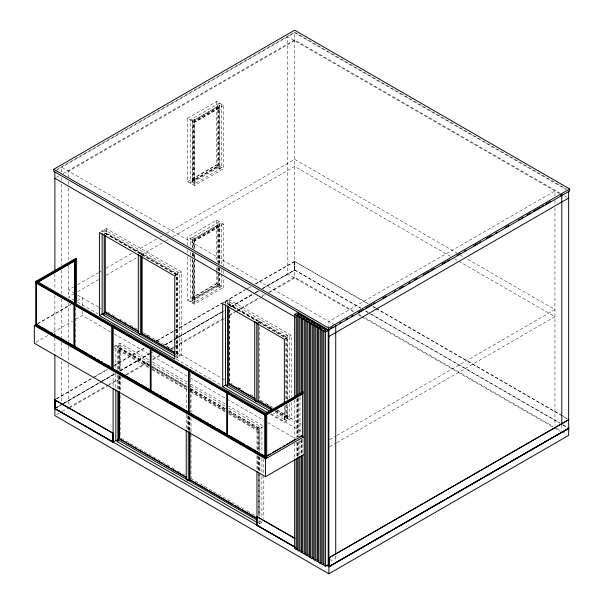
<?xml version="1.0" encoding="UTF-8"?>
<svg xmlns="http://www.w3.org/2000/svg" width="604" height="604" viewBox="0 0 604 604"><rect width="100%" height="100%" fill="white"/><g stroke="black" fill="none" stroke-linecap="round" stroke-linejoin="round"><path stroke-width="0.45" stroke-dasharray="3.02 2.27" d="M56.95 169.407L294.639 32.178L566.401 189.082M55.696 170.721L294.639 32.767L566.197 189.55M56.512 177.365L58.958 175.953M63.035 173.605L294.639 39.887L560.482 193.378M294.639 40.679L68.584 171.189L68.584 176.844M187.602 118.293L216.715 101.487L223.563 105.443L223.563 168.72L194.45 185.526L187.602 181.578L187.602 118.293L194.624 122.348L219.629 107.912L217.402 106.629L192.397 121.064M223.563 105.443L194.45 122.25L194.45 185.526M100.928 231.611L106.259 228.538L181.608 272.042L181.608 355.092L176.285 358.172M187.602 181.578L216.715 164.764L223.563 168.72M192.057 179.396L217.062 164.96L217.062 167.338L192.057 181.774L192.057 179.396L194.964 181.079L219.969 166.644L219.969 169.014L194.964 183.45L192.057 181.774M74.292 286.538L68.584 289.837L74.292 293.136M77.561 284.658L97.961 272.88M98.777 272.404L101.223 270.992M106.123 268.168L132.238 253.091M135.5 251.204L156.723 238.958M159.984 237.07L162.431 235.658M166.515 233.303L294.639 159.328L457.017 253.076M139.652 253.65L141.026 252.857L141.026 254.737M74.292 293.657L68.584 296.957L74.292 300.256M77.561 291.777L99.592 279.056M106.123 275.288L137.131 257.38M141.215 255.024L164.877 241.358M165.692 240.89L168.146 239.478M173.038 236.647L294.639 166.447L450.493 256.428M141.026 255.235L143.08 254.042L143.08 255.922M37.584 323.555L70.902 304.318M77.41 300.566L82.28 297.749L82.28 306.175M187.602 245.315L187.602 236.942L216.715 220.135L223.563 224.092L223.563 265.964M37.486 324.091L71.151 304.65M192.397 239.713L217.402 225.277L219.629 226.56L194.624 240.996L187.602 236.942M223.563 224.092L194.45 240.898L194.45 249.271M35.961 342.294L48.146 335.25M53.024 332.434L72.533 321.177M75.779 319.297L82.28 315.545L110.879 332.057M175.447 275.303L177.674 274.02L106.432 232.887L104.205 234.171L104.205 232.095L106.432 230.811L106.432 234.541M175.522 275.552L181.608 272.042M187.602 256.481L187.602 300.218L216.715 283.412L223.563 287.368L223.563 278.059M192.057 298.044L217.062 283.608L217.062 285.986L192.057 300.422L192.057 298.044L194.964 299.727L219.969 285.292L219.969 287.663L194.964 302.098L192.057 300.422M113.869 346.749L119.962 343.231L149.218 360.12M187.602 300.218L194.45 304.174L223.563 287.368M56.346 398.746L92.223 378.029M93.039 377.56L107.716 369.082M114.239 365.314L145.232 347.428M156.647 340.837L173.771 330.947M174.586 330.479L244.718 289.988M245.534 289.512L250.426 286.689M255.318 283.865L294.737 261.426L294.737 270.124L262.936 288.486M368.198 303.638L294.533 261.426L367.927 303.797M56.617 398.904L94.126 377.243M94.941 376.775L107.995 369.24M113.703 365.948L145.504 347.587M156.919 340.996L244.998 290.147M248.259 288.259L250.705 286.847M255.598 284.023L294.737 261.426M224.235 302.8L229.558 299.727L291.211 335.318L291.211 396.911M228.244 304.929L229.731 304.076L287.27 337.296L285.043 338.58L285.043 336.503L287.27 335.22L287.27 399.606M55.53 407.919L62.869 403.676M63.684 403.208L101.193 381.554M102.008 381.079L115.054 373.544M119.947 370.72L149.309 353.77M164.801 344.824L175.402 338.708M176.217 338.232L222.702 311.4M230.856 306.689L252.057 294.45M255.318 292.57L258.58 290.683M262.664 288.327L294.465 269.965L360.694 308.206M54.881 408.485L61.404 404.718M62.22 404.25L99.736 382.589M100.09 382.385L115.228 373.649M120.12 370.818L149.868 353.65M150.683 353.174L153.137 351.762M164.56 345.163L221.245 312.442M221.683 312.185L224.507 310.554M230.66 307.006L252.698 294.284M253.514 293.808L259.222 290.509M262.491 288.629L294.805 269.965L360.86 308.1M56.617 407.602L63.141 403.834M63.956 403.366L101.472 381.713M102.287 381.237L115.334 373.702M120.226 370.879L149.581 353.929M165.073 344.982L222.974 311.558M231.128 306.847L252.336 294.609M255.598 292.721L258.859 290.841M56.512 414.661L61.404 411.837M62.22 411.369L68.743 407.602M69.558 407.134L107.889 385.005M108.705 384.529L120.936 377.47M125.828 374.646L149.482 360.988M152.744 359.108L159.267 355.341M170.683 348.75L222.876 318.618M229.399 314.85L235.922 311.083M236.738 310.615L258.754 297.9M262.015 296.02L264.461 294.609M268.538 292.253L294.639 277.183L354.986 312.026M69.4 408.017L106.938 386.341M107.754 385.873L122.446 377.387M126.523 375.031L149.377 361.841M152.638 359.954L159.984 355.718M171.408 349.12L173.854 347.708M174.669 347.24L221.192 320.377M222.008 319.909L224.454 318.497M229.346 315.666L235.062 312.374M235.877 311.898L259.546 298.233M260.362 297.764L265.254 294.941M269.339 292.585L294.639 277.976L294.639 32.767M175.832 353.982L178.014 352.721L178.014 354.797L175.832 356.058M256.104 320.883L257.478 320.09L257.478 321.97M257.478 322.468L259.531 321.275L259.531 323.155M285.126 338.836L291.211 335.318M228.516 413.816L256.964 430.237L263.812 426.281L228.863 406.107M274.979 412.064L284.703 417.681L287.617 415.997L287.617 418.074L284.703 419.757L273.355 413.204M270.569 414.367L284.363 422.324L291.211 418.368L291.211 402.506M329.701 439.652L336.232 435.884M337.047 435.409L554.94 309.61L466.809 258.731M329.701 446.771L336.232 443.004M337.047 442.528L554.94 316.73L458.655 261.139M258.029 522.166L260.211 520.905L258.58 519.961M259.244 523.834L263.05 521.637M564.559 195.734L567.013 197.146M559.508 193.605L287.783 36.723L287.783 274.02L353.023 311.687M460.286 254.963L463.547 256.851M454.57 258.784L457.84 260.671M217.062 167.338L219.969 169.014M373.091 306.462L375.537 307.874M376.352 308.35L560.655 414.752M561.471 415.227L567.179 418.519M372.819 306.621L375.265 308.032M376.081 308.508L566.907 418.678M365.752 310.932L368.198 312.344M371.46 314.223L559.84 422.981M563.102 424.869L567.179 427.217M365.48 311.09L559.666 423.079M562.83 425.027L568.538 428.319M358.248 313.906L361.509 315.794M364.771 317.674L553.143 426.432M556.405 428.319L561.297 431.143M562.113 431.611L567.013 434.435M358.731 314.978L361.177 316.398M361.992 316.866L553.634 427.511M554.449 427.979L560.27 431.339M334.978 324.99L61.736 167.232L61.736 171.944M217.062 285.986L219.969 287.663M105.572 233.386L140.166 253.355M228.878 304.567L256.617 320.588M141.985 254.677L176.572 274.654L176.572 353.551M258.437 321.909L286.175 337.93L286.175 398.98M105.3 233.537L139.894 253.514M228.599 304.726L256.345 320.747M141.706 254.835L176.3 274.812L176.3 353.71M258.157 322.068L285.903 338.089L285.903 400.082M107.58 312.057L114.866 316.262M119.728 319.071L127.014 323.276M130.253 325.148L137.538 329.354M143.201 332.623L161.011 342.906M161.819 343.374L172.344 349.452M175.583 351.317L178.014 352.721M230.887 383.246L232.502 384.182M238.18 387.458L243.042 390.267M250.335 394.472L253.574 396.345M260.868 400.558L273.031 407.579M277.077 409.92L287.617 415.997M77.561 295.024L97.961 306.802M98.618 307.179L101.223 308.682M146.1 334.593L150.185 336.949M155.892 340.248L160.543 342.929M167.24 346.802L172.215 349.671M175.938 351.822L221.177 377.938M221.978 378.398L224.439 379.818M238.308 387.828L241.585 389.723M260.339 400.55L262.008 401.509M266.87 404.318L271.808 407.171M276.715 410.003L301.222 424.151M275.567 410.705L286.175 416.828L286.175 404.62M275.296 410.863L285.903 416.986L285.903 405.714M175.583 353.393L178.014 354.797M275.462 411.06L287.617 418.074M176.126 356.677L177.5 357.47L177.5 274.412L102.152 230.909L102.152 232.774M77.561 302.143L97.961 313.914M176.292 359.146L221.177 385.058M270.954 413.793L301.139 431.226M114.141 333.937L149.271 354.223M152.54 356.111L186.847 375.914M190.117 377.802L226.062 398.557M226.877 399.025L263.638 420.248M267.723 422.611L295.499 438.647M299.584 441.003L302.853 442.891M152.465 362L187.414 382.173M190.668 384.053L225.609 404.227M149.55 362.491L118.074 344.318L118.074 369.693M152.82 364.378L187.142 384.189M190.411 386.077L225.549 406.364M228.818 408.251L261.925 427.368L261.925 452.743M149.55 364.861L120.128 347.874L117.901 349.165L151.408 368.508M152.82 366.749L187.142 386.568M190.411 388.455L225.549 408.742M228.818 410.629L259.871 428.553M149.777 365.186L115.847 345.601L115.847 368.161M150.592 365.662L187.368 386.892M190.637 388.78L225.775 409.067M229.044 410.954L259.697 428.651L259.697 451.211M149.241 365.669L119.275 348.372L119.275 370.916M152.48 367.542L187.308 387.647M189.935 389.444L225.571 410.018M228.81 411.89L258.776 429.187L258.776 450.795M149.777 366.296L119.003 348.531L119.003 371.075M150.585 366.764L187.036 387.806M189.656 389.603L226.107 410.644M226.915 411.113L258.504 429.346L258.504 450.954M152.223 368.976L187.368 389.263M190.637 391.15L225.775 411.437M229.044 413.325L257.644 429.844M113.922 347.655L151.31 369.24M152.117 369.708L187.066 389.882M190.32 391.762L227.7 413.347M121.291 438.323L174.405 468.991M177.674 470.878L181.766 473.234M182.582 473.71L185.028 475.121M190.751 478.428L246.319 510.508M247.142 510.984L256.126 516.171M329.648 559.213L334.216 561.848M259.871 521.101L261.925 522.286M258.331 522.785L259.697 523.57L259.697 519.817M561.788 424.68L561.788 430.335M554.94 195.673L554.94 190.962L328.886 321.479L328.886 327.126M554.94 200.385L554.94 204.152M554.94 207.912L554.94 425.435M335.733 556.133L335.733 560.844M302.702 439.025L302.702 454.072M301.577 439.319L301.577 454.367M301.502 439.621L301.502 454.661M300.037 397.054L299.962 434.971M299.962 440.61L299.962 455.65M298.837 397.651L298.92 436.843M298.92 441.547L298.837 455.945M298.059 398.889L298.059 437.439M298.059 442.143L298.059 456.246M297.379 398.338L297.379 436.896M297.379 442.536L297.379 456.639M297.296 398.64L297.296 437.19M297.296 442.83L297.296 456.934M296.179 398.934L296.179 437.485M296.179 442.188L296.179 457.228M294.805 261.268L294.805 269.965M294.639 399.924L294.639 438.474M294.639 443.177L294.639 458.225M294.465 261.268L294.465 269.965M289.324 397.998L289.324 336.405L227.678 300.815L227.678 305.481M289.324 403.593L289.324 419.463L287.27 418.27L287.27 404.272M287.104 399.282L287.104 337.689L225.451 302.098L225.451 303.963M287.104 404.884L287.104 420.746L285.043 419.561L285.043 405.563M284.703 417.681L284.703 419.757M284.363 406.462L284.363 422.324M263.812 459.176L263.812 474.208M263.812 475.152L263.812 518.383M261.925 458.383L261.925 472.479M261.925 476.239L261.925 517.59M259.871 451.558L259.871 426.182L257.644 427.466L257.644 450.025M259.871 457.198L259.871 474.11M259.871 475.054L259.871 516.405M259.697 456.851L259.697 471.883M259.697 472.826L259.697 516.058M259.531 326.915L259.531 399.236M258.776 456.428L258.776 471.46M258.776 472.396L258.776 515.605M258.504 456.586L258.504 470.675M258.504 474.434L258.504 515.763M257.644 455.665L257.644 470.697M256.964 430.237L256.964 449.972M256.964 455.612L256.964 470.644M229.731 305.73L229.731 302L227.504 303.284L227.504 305.36M229.731 309.467L229.731 384.121M229.558 299.727L229.558 305.322M229.558 309.988L229.558 381.841M223.563 270.615L223.563 274.337M221.683 263.948L221.683 223.004L192.57 239.811L192.57 248.184M221.683 269.527L221.683 273.25M221.683 274.186L221.683 286.281L219.629 287.466L219.629 274.442M219.629 263.269L219.629 224.19L217.402 222.906L217.402 261.985M219.629 267.927L219.629 273.506M219.456 263.593L219.456 221.713L190.343 238.527L190.343 246.9M219.456 268.244L219.456 271.966M219.456 272.895L219.456 284.997L217.402 286.183L217.402 273.151M218.633 263.155L218.633 225.987L193.635 240.422L193.635 248.788M218.633 267.798L218.633 270.584M218.633 274.299L218.633 284.522L193.635 298.957L193.635 260.86M218.361 263.925L218.361 225.828L193.356 240.264L193.356 248.629M218.361 267.64L218.361 271.355M218.361 272.283L218.361 284.363L193.356 298.799L193.356 260.702M217.402 267.572L217.402 272.223M216.715 101.487L216.715 164.764M216.715 220.135L216.715 262.008M216.715 267.595L216.715 270.388M216.715 271.317L216.715 283.412M194.964 181.079L194.964 183.45M194.964 299.727L194.964 302.098M194.624 248.863L194.624 238.625L192.397 237.342L192.397 247.572M194.624 254.443L194.624 259.093M194.624 260.03L194.624 301.902L192.57 303.087L192.57 257.493M194.45 254.858L194.45 257.651M194.45 258.58L194.45 304.174M193.635 253.431L193.635 257.145M193.356 253.272L193.356 256.987M192.57 252.834L192.57 256.557M192.397 253.159L192.397 257.81M192.397 258.738L192.397 300.618L190.343 301.804L190.343 256.209M191.03 388.81L191.03 412.29M191.03 417.93L191.03 432.955M191.03 433.899L191.03 478.98M190.343 252.48L190.343 255.273M190.328 373.717L190.328 411.664M189.935 416.684L189.935 430.773M189.656 416.843L189.656 430.931M188.977 416.745L188.977 430.833M188.289 415.756L188.289 430.78M188.116 416.299L188.116 430.388M187.844 415.514L187.844 430.546M187.602 249.973L187.602 252.759M186.236 389.202L186.236 408.931M186.236 414.563L186.236 428.659M175.447 276.028L175.447 273.227L177.674 271.943L177.674 354.993L179.728 356.179L179.728 273.129L104.371 229.626L104.371 234.292M120.128 370.879L120.128 345.503L117.901 346.787L117.901 370.282M120.128 376.519L120.128 391.551M120.128 395.31L120.128 439.486M119.962 343.231L119.962 370.486M119.962 376.126L119.962 391.158M119.275 375.613L119.275 390.637M119.003 375.771L119.003 390.796M118.074 375.333L118.074 390.365M117.901 374.986L117.901 390.018M115.847 373.793L115.847 388.833M113.107 372.562L113.107 387.594M106.259 228.538L106.259 235.069M82.28 310.864L82.28 315.545M75.734 307.557L75.734 345.503M68.584 181.547L68.584 184.371M68.584 188.138L68.584 261.592M68.584 265.352L68.584 297.372M68.584 303.019L68.584 341.63M68.584 346.341L68.584 360.46M68.584 364.227L68.584 408.485M61.736 177.591L61.736 180.422M61.736 184.182L61.736 265.171M61.736 269.875L61.736 293.416M61.736 299.071L61.736 337.674M61.736 342.385L61.736 357.447M61.736 361.215L61.736 402.649M54.881 273.831L54.881 289.837M54.881 295.492L54.881 334.095M54.881 337.863L54.881 352.932M219.456 103.065L190.343 119.879L190.343 183.155L192.397 181.97L192.397 118.694L194.624 119.977L194.624 183.254L192.57 184.439L192.57 121.162L221.683 104.356L221.683 167.633L219.629 168.818L219.629 105.541L217.402 104.258L217.402 167.535L219.456 166.349L219.456 103.065M218.361 107.18L193.356 121.615L193.356 180.151L218.361 165.715L218.361 107.18M218.633 107.338L193.635 121.774L193.635 180.309L218.633 165.873L218.633 107.338"/><path stroke-width="0.91" d="M53.68 169.309L294.639 30.2L569.67 188.992L569.67 190.962L328.712 330.078L328.712 328.1L53.68 169.309L53.68 171.287L328.886 330.177L325.458 332.155L323.918 331.264L323.918 565.397L325.458 566.288L328.886 564.31M35.84 282.4L35.84 281.411L75.568 258.474L76.429 258.973L76.429 302.672L75.402 303.268L74.541 302.77M35.704 281.728L36.731 281.139L266.719 413.921L266.719 457.621L265.692 458.217L35.704 325.435L35.704 281.728L265.692 414.518L266.719 413.921M76.429 258.973L36.693 281.909L35.84 281.411M38.286 281.706L75.16 260.415L75.16 302.34L74.745 302.098L74.745 260.173M37.508 282.43L76.429 259.962M303.721 454.653L265.526 476.707L34.33 343.231L34.33 325.435L35.961 324.491M73.899 347.489L73.899 303.986L74.7 304.446L75.734 303.85L74.926 303.389M99.411 315.545L174.76 359.048L174.76 275.998L99.411 232.495L99.411 315.545L102.453 313.786M175.1 356.481L103.858 315.348L103.858 313.272L106.047 312.011M74.632 305.73L74.632 346.719L75.039 346.485L80.732 349.769M138.286 254.443L138.286 333.34L140.339 334.525L142.393 333.34M113.212 433.34L54.715 399.886L113.212 433.34L113.212 442.045M150.668 348.221L147.814 347.051M54.987 399.848L54.715 408.583L94.609 431.301M294.639 397.1L294.639 314.359L298.059 312.381M294.639 314.359L296.179 315.25L298.92 313.665L298.92 315.545M297.296 394.88L297.296 315.892L300.037 314.314M297.296 315.892L298.837 316.783L301.577 315.205L301.577 317.085M299.962 394.533L299.962 317.432L302.702 315.847M299.962 317.432L301.502 318.323L304.242 316.738L304.242 318.618M302.619 437.447L302.619 318.965L305.36 317.387M302.619 318.965L304.167 319.856L306.908 318.278L306.908 320.158M308.199 554.736L306.824 555.529L305.284 554.638L305.284 320.505L308.025 318.92M305.284 320.505L306.824 321.396L309.565 319.81L309.565 321.69M310.856 556.269L309.49 557.062L307.949 556.171L307.949 322.045L310.69 320.46M307.949 322.045L309.49 322.929L312.23 321.351L312.23 323.231M313.521 557.809L312.147 558.602L310.607 557.711L310.607 323.578L313.348 322M310.607 323.578L312.147 324.469L314.888 322.891L314.888 324.771M316.186 559.349L314.812 560.135L313.272 559.251L313.272 325.118L316.013 323.533M54.715 408.583L112.94 442.204L116.157 440.346M257.304 522.581L117.561 441.901L117.561 439.531L119.275 438.542L119.275 391.581M313.272 325.118L314.812 326.009L317.553 324.423L317.553 326.303M318.844 560.882L317.478 561.675L315.937 560.784L315.937 326.651L318.67 325.073M315.937 326.651L317.478 327.542L320.218 325.964L320.218 327.844M321.509 562.422L320.135 563.215L318.595 562.324L318.595 328.191L321.336 326.605M318.595 328.191L320.135 329.082L322.876 327.496M324.167 563.955L322.8 564.748L321.26 563.857L321.26 329.724L324.001 328.146M284.363 402.732L284.363 339.274L222.71 303.676L222.71 386.734L225.753 384.974M269.308 410.863L227.164 386.537L227.164 384.461L229.346 383.2M321.26 329.724L322.8 330.614L325.541 329.037L325.541 330.916M328.712 328.1L569.67 188.992M323.918 331.264L326.658 329.686M330.411 328.508L332.963 327.028M339.818 323.072L341.449 322.136M346.009 319.501L347.64 318.557M351.241 316.481L352.872 315.537M358.587 312.238L360.218 311.294M360.694 311.022L363.14 309.61M365.933 307.995L367.564 307.058M368.032 306.787L371.641 304.703M373.28 303.759L374.91 302.815M382.709 298.308L384.34 297.372M384.703 297.16L386.334 296.217M394.125 291.717L395.756 290.781M399.387 288.682L403.094 286.538M408.802 283.246L410.433 282.302M414.08 280.203L415.711 279.259M416.141 279.01L417.772 278.067M423.479 274.767L427.134 272.661M427.564 272.419L429.195 271.475M430.826 270.532L434.48 268.418M442.241 263.94L445.911 261.826M447.541 260.883L449.172 259.939M456.918 255.469L458.549 254.526M458.964 254.284L460.595 253.34M464.257 251.226L465.888 250.29M473.657 245.805L477.303 243.699M478.934 242.755L480.565 241.811M486.273 238.52L487.904 237.576M488.342 237.327L489.972 236.383M490.35 236.164L491.981 235.22M495.688 233.084L497.319 232.14M505.035 227.693L508.742 225.549M518.542 219.894L520.172 218.95M521.803 218.006L523.434 217.062M527.05 214.979L528.681 214.035M529.149 213.763L530.78 212.827M533.226 211.408L536.02 209.799M536.488 209.528L540.097 207.444M541.728 206.5L543.358 205.564M545.805 204.152L547.435 203.208M547.919 202.929L550.365 201.517M560.482 195.673L562.113 194.73M226.696 435.703L226.696 392.2L227.497 392.66L228.523 392.064L227.723 391.603M328.886 336.503L568.643 198.082M256.104 322.468L254.737 321.675L254.737 400.573L256.791 401.758L258.844 400.573M303.087 391.702L264.975 413.702L265.828 414.201L303.132 392.668M266.719 414.118L265.692 414.714L264.892 414.253L264.892 457.756M266.621 414.457L301.887 394.095M266.643 414.721L303.132 393.657M266.719 414.91L265.692 415.507L35.704 282.717M186.236 430.531L186.236 479.38L188.289 480.565L189.935 479.614L189.935 431.709M265.262 414.382L265.262 456.307L264.846 456.541L227.421 434.933L227.421 393.944M267.013 455.68L270.214 453.831M272.623 452.441L277.432 449.663M279.033 448.734L280.633 447.813M283.042 446.424L284.643 445.495M286.251 444.574L287.851 443.646M289.452 442.717L295.069 439.478M299.878 436.7L302.279 435.318M266.621 456.375L302.695 435.552M266.719 456.752L265.692 457.349L35.704 324.559M34.33 325.435L265.526 458.912L303.721 436.858M294.669 547.118L256.791 525.254L256.791 516.556L294.941 538.262M256.791 525.254L286.077 541.848M294.639 459.161L294.639 548.492L296.179 549.376L297.546 548.591M297.296 457.877L297.296 550.025L298.837 550.916L300.211 550.123M299.962 456.594L299.962 551.565L301.502 552.456L302.868 551.663M302.619 455.31L302.619 553.098L304.167 553.989L305.533 553.196M328.787 557.922L568.809 419.659L328.787 557.922L328.787 566.62L334.495 563.328M568.538 419.621L568.809 428.357L329.059 566.779L326.439 565.269M336.126 562.384L382.604 535.544M384.235 534.608L389.942 531.309M391.573 530.372L397.289 527.073M398.919 526.129L445.397 499.297M447.028 498.353L448.659 497.409M450.29 496.473L460.074 490.818M461.705 489.882L508.191 463.041M509.821 462.098L541.629 443.736M543.26 442.8L568.809 428.357M328.886 566.68L568.809 428.161M54.881 354.812L54.881 415.605L328.886 573.8L568.643 435.378L568.643 428.259M297.379 312.774L328.198 330.569L328.198 564.702M54.881 178.308L295.454 317.198M75.568 258.671L76.429 259.169L75.402 259.758L75.402 303.268M105.572 312.283L137.75 330.864M229.694 383.94L239.486 389.595M241.117 390.539L254.986 398.542M174.163 352.155L141.985 333.582L141.985 256.557M258.437 400.814L271.49 408.349M138.286 331.483L105.3 312.442L105.3 235.417M255.53 399.176L228.599 383.631L228.599 306.606M174.692 352.781L141.706 333.74L141.706 256.715M273.665 409.92L258.157 400.973L258.157 323.012M103.858 313.272L175.1 354.405M227.164 384.461L271.74 410.191M104.205 315.152L102.152 313.967L102.152 233.71M227.504 386.341L225.451 385.148L225.451 304.899M222.71 386.734L268.138 412.962M113.129 325.443L113.93 325.903M151.325 347.496L152.125 347.957M189.52 369.55L190.328 370.01M35.704 281.932L36.504 282.393L36.504 325.896M36.429 282.748L69.792 302.008M71.415 302.944L73.862 304.356M75.44 305.269L77.07 306.205M78.694 307.149L80.324 308.085M81.948 309.029L87.648 312.313M89.271 313.25L91.717 314.661M93.341 315.605L99.041 318.889M100.664 319.833L109.618 324.997M116.897 329.203L112.827 326.855L112.827 368.772L150.253 390.38L150.668 390.146L148.222 388.734M118.52 330.139L124.22 333.431M125.843 334.367L131.544 337.659M133.167 338.595L135.606 340.007M137.236 340.943L138.867 341.887M140.49 342.823L146.183 346.115M151.838 349.376L164.046 356.42M165.67 357.357L171.37 360.648M172.993 361.585L178.686 364.876M180.317 365.813L182.755 367.224M184.386 368.168L186.009 369.104M191.664 372.366L193.295 373.31M194.918 374.246L204.681 379.886M206.311 380.822L222.582 390.222M224.212 391.158L226.651 392.57M228.237 393.483L229.86 394.42M231.491 395.363L237.183 398.648M238.814 399.591L248.576 405.224M250.207 406.167L251.83 407.104M253.461 408.047L264.039 414.148M36.844 324.431L40.906 326.779M42.537 327.715L48.229 331.007M49.86 331.943L52.299 333.355M53.93 334.291L55.553 335.235M57.184 336.171L66.946 341.811M68.577 342.747L73.454 345.571M82.363 350.713L88.056 353.997M89.686 354.941L92.125 356.345M93.756 357.289L95.379 358.225M97.01 359.169L99.449 360.573M101.079 361.517L102.703 362.453M104.333 363.397L110.026 366.681M115.681 369.942L139.275 383.57M140.898 384.506L146.598 387.798M153.877 391.996L151.023 390.826L188.456 412.434L188.863 412.2L170.147 401.396M155.507 392.94L157.946 394.344M159.569 395.288L161.2 396.224M162.823 397.168L168.524 400.452M189.633 412.645L193.703 414.993M195.326 415.929L201.026 419.221M202.65 420.158L205.096 421.569M206.719 422.506L208.35 423.449M209.973 424.386L212.419 425.797M214.042 426.734L215.673 427.677M217.297 428.614L226.251 433.785M228.644 435.167L244.922 444.559M246.545 445.503L252.246 448.787M253.869 449.731L259.561 453.015M261.192 453.959L265.262 456.307M36.429 324.665L73.862 346.273M74.632 346.719L112.057 368.327L112.057 326.409M189.226 412.879L226.651 434.487M256.791 516.556L294.669 538.421M120.083 439.01L126.561 442.755M128.184 443.683L137.093 448.832M138.709 449.769L162.197 463.328M163.82 464.265L169.49 467.534M171.106 468.47L186.5 477.356M186.221 477.515L119.003 438.7L119.003 391.739M190.743 480.082L197.221 483.827M198.844 484.755L207.753 489.904M209.369 490.841L232.857 504.4M234.48 505.337L240.15 508.606M241.766 509.542L257.153 518.428M256.881 518.587L189.656 479.772L189.656 431.868M117.561 439.531L257.304 520.21M96.232 432.238L112.404 441.577M287.685 542.777L294.133 546.499M54.715 408.387L295.454 547.375M568.643 190.962L568.643 419.788M561.788 194.918L561.788 424.68M335.733 325.428L335.733 554.253M329.059 558.081L329.059 566.779M328.886 329.384L328.886 573.8M325.458 332.155L325.458 566.288M322.8 330.614L322.8 564.748M320.135 329.082L320.135 563.215M317.478 327.542L317.478 561.675M314.812 326.009L314.812 560.135M312.147 324.469L312.147 558.602M309.49 322.929L309.49 557.062M306.824 321.396L306.824 555.529M304.167 319.856L304.167 553.989M301.502 318.323L301.502 392.6M301.502 455.605L301.502 552.456M298.837 316.783L298.837 394.827M298.837 456.888L298.837 550.916M296.179 315.25L296.179 396.111M296.179 459.108L296.179 549.376M265.692 414.518L265.692 458.217M265.526 458.912L265.526 476.707M256.964 471.588L256.964 525.155M256.791 322.861L256.791 401.758M227.504 306.085L227.504 384.469M227.497 392.66L227.497 436.164M189.301 414.11L189.301 370.607L188.493 370.146L188.493 413.649M188.289 431.724L188.289 480.565M151.098 392.056L151.098 348.553L150.298 348.093L150.298 391.596M140.339 255.628L140.339 334.525M117.901 390.962L117.901 441.705L115.847 440.52L115.847 389.776M113.107 388.538L113.107 442.105M112.903 370.003L112.903 326.5L112.102 326.039L112.102 369.542M112.94 433.498L112.94 442.204M104.205 234.896L104.205 313.287M74.7 304.446L74.7 347.949M54.987 399.727L54.987 408.546M54.881 172.08L54.881 271.007"/></g></svg>
